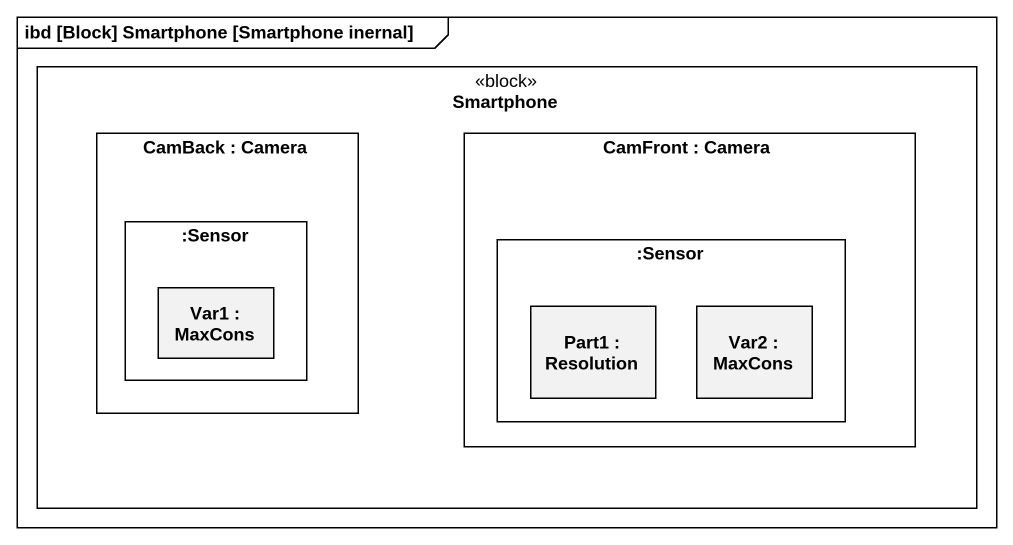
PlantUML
@startuml
mainframe ibd [Block] Smartphone [Smartphone inernal]
rectangle Smartphone <<block>> {
  rectangle "CamBack : Camera" as CamBack {
    rectangle ":Sensor" as Sensor {
      rectangle "Var1 : MaxCons" as Var1
    }
  }
  rectangle "CamFront : Camera" as CamFront {
    rectangle ":Sensor" as Sensor_2 {
      rectangle "Part1 : Resolution" as Part1
      rectangle "Var2 : MaxCons" as Var2
    }
  }
}
@enduml
